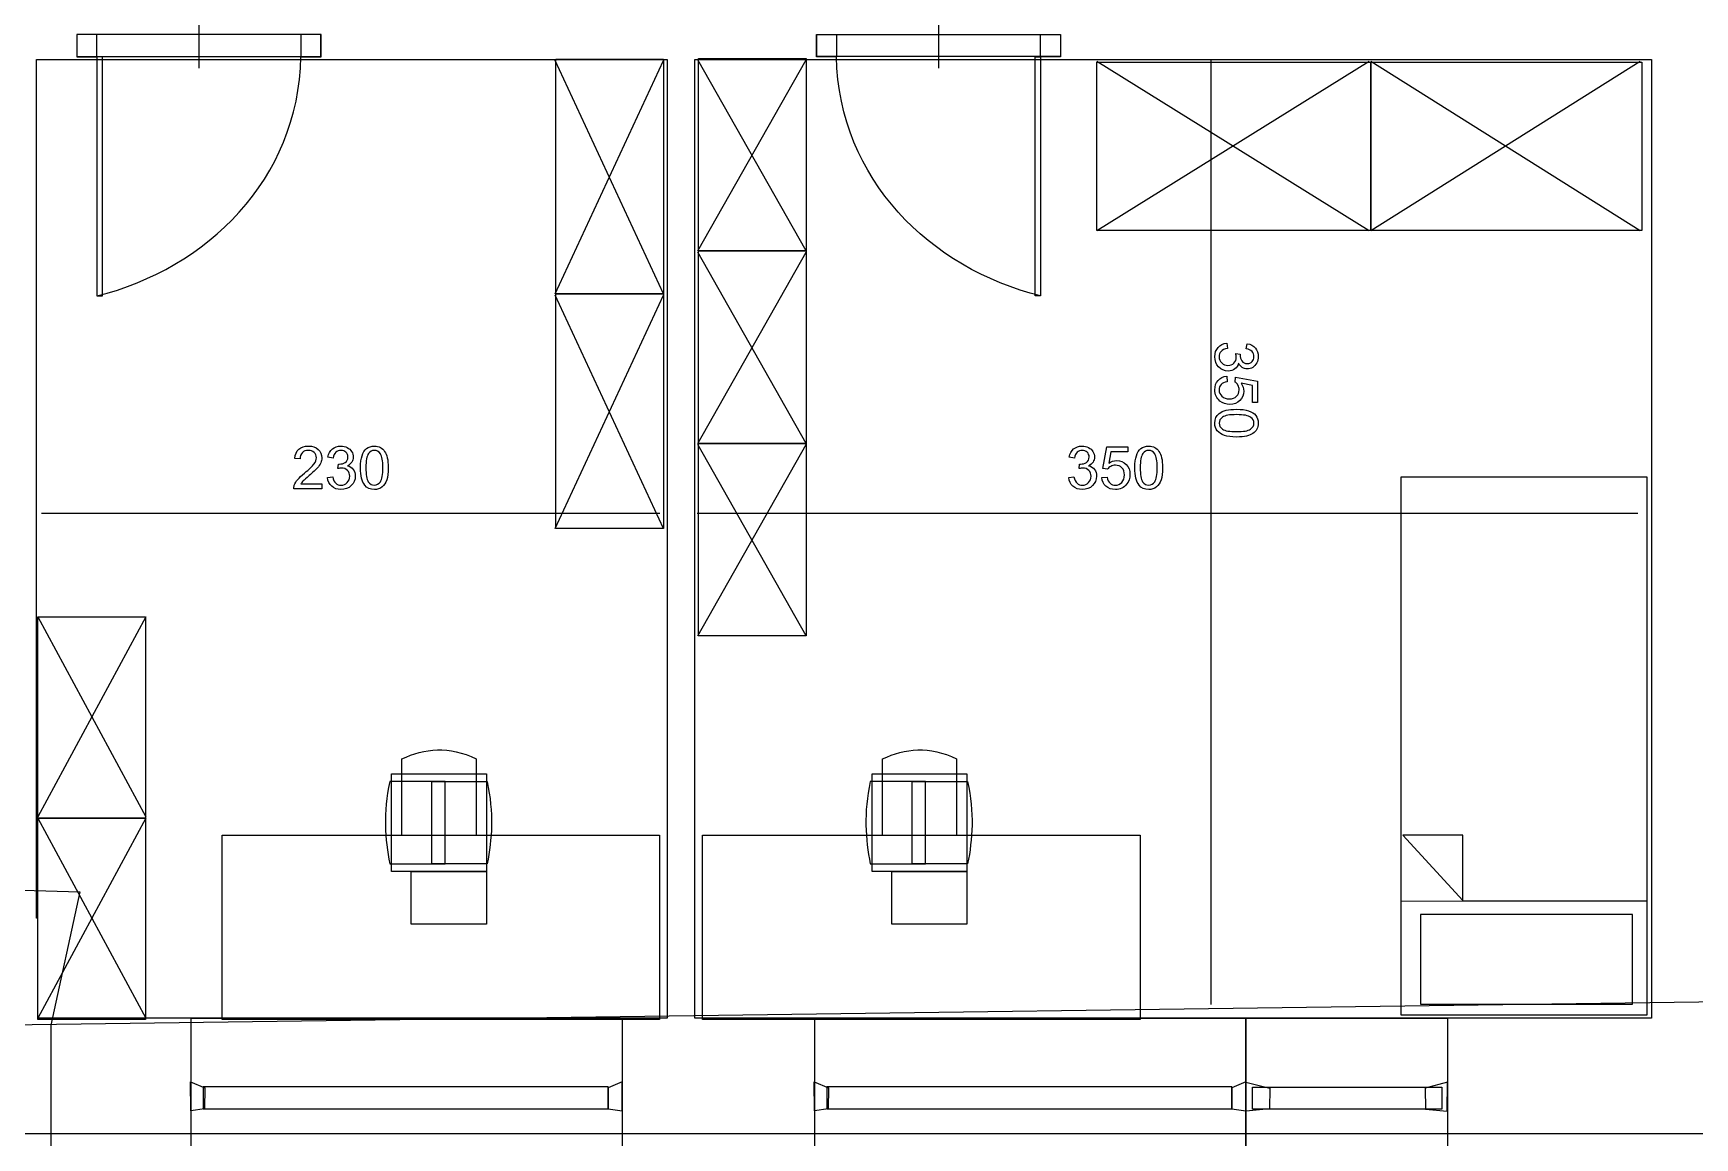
# Model space of a CAD drawing. Extents: x 2.6 to 26.4, y 3.1 to 19.6.
# Drawn here: x 13.84 to 19.92, y 5.92 to 9.96 of the extents above; entities that cross this region are included whole.
import ezdxf

# ---------------------------------------------------------------- set-up
doc = ezdxf.new("R2010")
doc.units = 0
for name, color, linetype in [('garden', 7, 'CONTINUOUS'), ('meble', 7, 'CONTINUOUS'), ('okna-drzwi_kopia', 7, 'CONTINUOUS'), ('rozmiarowka_kopia', 7, 'CONTINUOUS'), ('sciany', 7, 'CONTINUOUS')]:
    doc.layers.add(name, color=color, linetype=linetype)

msp = doc.modelspace()

# ---------------------------------------------------------------- linework, layer by layer
at = {"layer": 'garden', "color": 7}
for points in [[(4.470063, 15.233314), (23.784692, 15.233314), (23.784692, 6.46842), (13.747867, 6.331941), (13.610701, 6.908078), (9.37782, 6.908078), (9.307661, 6.201818), (4.470063, 6.122306)], [(9.028062, 6.331941), (9.37782, 6.908078), (9.819822, 6.947791), (13.096207, 6.846435), (14.012271, 6.819563), (13.906617, 6.331941), (13.906617, 4.435032), (9.028062, 4.435032)]]:
    msp.add_lwpolyline(points, close=True, dxfattribs=at)
at = {"layer": 'meble', "color": 7}
for points in [[(16.145917, 9.005192), (15.750746, 9.857398)], [(15.750746, 9.005192), (16.145917, 9.857398)], [(16.667908, 9.161877), (16.271872, 9.860658)], [(16.271872, 9.161877), (16.667908, 9.860658)], [(17.730261, 9.236903), (18.725617, 9.854682)], [(17.730261, 9.854682), (18.725617, 9.236903)], [(18.731848, 9.236884), (19.717084, 9.854702)], [(18.731848, 9.854702), (19.717084, 9.236884)], [(16.668145, 8.458287), (16.272109, 9.157068)], [(16.272109, 8.458287), (16.668145, 9.157068)], [(16.145917, 8.147662), (15.750746, 8.999869)], [(15.750746, 8.147662), (16.145917, 8.999869)], [(16.668145, 7.755141), (16.272109, 8.453922)], [(16.272109, 7.755141), (16.668145, 8.453922)], [(13.858844, 7.824606), (14.254303, 7.093179)], [(14.254303, 7.824606), (13.858844, 7.093179)], [(15.461002, 7.305065), (15.461002, 7.025105), (15.189976, 7.025105), (15.189976, 7.305065)], [(17.217706, 7.305065), (17.217706, 7.025105), (16.946681, 7.025105), (16.946681, 7.305065)], [(15.145505, 6.92196), (15.347853, 6.92196), (15.347853, 7.222055), (15.145505, 7.222055)], [(15.50153, 6.92196), (15.299182, 6.92196), (15.299182, 7.222055), (15.50153, 7.222055)], [(16.902209, 6.92196), (17.104557, 6.92196), (17.104557, 7.222055), (16.902209, 7.222055)], [(17.258234, 6.92196), (17.055887, 6.92196), (17.055887, 7.222055), (17.258234, 7.222055)], [(13.858844, 7.088611), (14.254303, 6.357184)], [(14.254303, 7.088611), (13.858844, 6.357184)]]:
    msp.add_lwpolyline(points, dxfattribs=at)
for points in [[(15.752882, 9.862721), (16.145917, 9.862721), (16.145917, 9.005192), (15.752882, 9.005192)], [(16.274012, 9.865022), (16.667908, 9.865022), (16.667908, 9.161877), (16.274012, 9.161877)], [(18.731834, 9.851343), (18.731834, 9.236903), (17.730261, 9.236903), (17.730261, 9.851343)], [(19.723238, 9.851363), (19.723238, 9.236884), (18.731848, 9.236884), (18.731848, 9.851363)], [(16.274249, 9.161432), (16.668145, 9.161432), (16.668145, 8.458287), (16.274249, 8.458287)], [(15.752882, 9.005192), (16.145917, 9.005192), (16.145917, 8.147662), (15.752882, 8.147662)], [(16.274249, 8.458286), (16.668145, 8.458286), (16.668145, 7.755141), (16.274249, 7.755141)], [(19.741819, 6.786639), (19.741819, 8.334684), (18.842233, 8.334684), (18.842233, 6.784738), (19.068395, 6.786639)], [(19.741819, 6.369533), (19.741819, 8.334684), (18.842234, 8.334684), (18.842234, 6.369533)], [(14.252166, 7.088611), (13.858844, 7.088611), (13.858844, 7.824606), (14.252166, 7.824606)], [(15.461002, 7.305065)], [(17.217706, 7.305065)], [(15.498593, 7.250818), (15.498593, 6.893197), (15.152385, 6.893197), (15.152385, 7.250818)], [(17.255297, 7.250818), (17.255297, 6.893197), (16.909089, 6.893197), (16.909089, 7.250818)], [(14.252166, 6.352616), (13.858844, 6.352616), (13.858844, 7.088611), (14.252166, 7.088611)], [(16.131883, 6.352616), (14.532275, 6.352616), (14.532275, 7.026136), (16.131883, 7.026136)], [(17.888588, 6.352616), (16.28898, 6.352616), (16.28898, 7.026136), (17.888588, 7.026136)], [(19.068185, 6.787194), (19.068185, 7.025919), (18.849018, 7.025919)], [(15.498593, 6.893196), (15.498593, 6.701373), (15.224088, 6.701373), (15.224088, 6.893196)], [(17.255298, 6.893196), (17.255298, 6.701373), (16.980792, 6.701373), (16.980792, 6.893196)], [(18.914184, 6.408522), (19.68891, 6.408522), (19.68891, 6.736351), (18.914184, 6.736351)]]:
    msp.add_lwpolyline(points, close=True, dxfattribs=at)
for points in [[(15.189976, 7.305065), (15.273278, 7.343784), (15.361733, 7.35416), (15.461002, 7.305065)], [(16.946681, 7.305065), (17.029983, 7.343784), (17.118438, 7.35416), (17.217706, 7.305065)], [(15.145505, 7.222055), (15.121047, 7.108216), (15.127634, 7.011902), (15.145505, 6.92196)], [(15.50153, 7.222055), (15.525987, 7.108216), (15.5194, 7.011902), (15.50153, 6.92196)], [(16.902209, 7.222055), (16.877752, 7.108216), (16.884339, 7.011902), (16.902209, 6.92196)], [(17.258234, 7.222055), (17.282692, 7.108216), (17.276105, 7.011902), (17.258234, 6.92196)]]:
    msp.add_open_spline(points, degree=3, dxfattribs=at)
at = {"layer": 'okna-drzwi_kopia', "color": 7}
for points in [[(14.448058, 10.21134), (14.448058, 9.830117)], [(17.151489, 10.21134), (17.151489, 9.830117)]]:
    msp.add_lwpolyline(points, dxfattribs=at)
for points in [[(14.001916, 9.872205), (14.893047, 9.872205), (14.893047, 9.952227), (14.001916, 9.952227)], [(14.001916, 9.870948), (14.075177, 9.870948), (14.075177, 9.952227), (14.001916, 9.952227)], [(14.820939, 9.870948), (14.8942, 9.870948), (14.8942, 9.952227), (14.820939, 9.952227)], [(16.778608, 9.870948), (16.705347, 9.870948), (16.705347, 9.952227), (16.778608, 9.952227)], [(17.597631, 9.872205), (16.7065, 9.872205), (16.7065, 9.952227), (17.597631, 9.952227)], [(17.597631, 9.870948), (17.52437, 9.870948), (17.52437, 9.952227), (17.597631, 9.952227)], [(14.075177, 9.870948), (14.075177, 8.997578), (14.095109, 8.997578), (14.095109, 9.870948)], [(17.52437, 9.870948), (17.52437, 8.997578), (17.504438, 8.997578), (17.504438, 9.870948)], [(14.419183, 6.35716), (15.994839, 6.35716), (15.994839, 5.861152), (14.419183, 5.861152)], [(16.699213, 6.35716), (18.274869, 6.35716), (18.274869, 5.861152), (16.699213, 5.861152)], [(19.012163, 5.861285), (18.275155, 5.861285), (18.275155, 6.357036), (19.012163, 6.357036)], [(14.418687, 6.018603), (14.417606, 6.124512), (14.4694, 6.102559), (14.468786, 6.02641)], [(14.463718, 6.025709), (15.943877, 6.025709), (15.943877, 6.106245), (14.463718, 6.106245)], [(15.994589, 6.018948), (15.995671, 6.124857), (15.943877, 6.102904), (15.94449, 6.026755)], [(16.698717, 6.018603), (16.697636, 6.124512), (16.74943, 6.102559), (16.748816, 6.02641)], [(16.743748, 6.025709), (18.223907, 6.025709), (18.223907, 6.106245), (16.743748, 6.106245)], [(18.274619, 6.018948), (18.275701, 6.124857), (18.223907, 6.102904), (18.22452, 6.026755)], [(18.276621, 6.017761), (18.274762, 6.123615), (18.362921, 6.101674), (18.361878, 6.025565)], [(18.991333, 6.024519), (18.298993, 6.024519), (18.298993, 6.105013), (18.991333, 6.105013)], [(19.011183, 6.017416), (19.012907, 6.123271), (18.931147, 6.101329), (18.932115, 6.025219)]]:
    msp.add_lwpolyline(points, close=True, dxfattribs=at)
for points in [[(14.075177, 8.997578), (14.47731, 9.096757), (14.811877, 9.422941), (14.820939, 9.870948)], [(17.52437, 8.997578), (17.122237, 9.096757), (16.787669, 9.422941), (16.778608, 9.870948)]]:
    msp.add_open_spline(points, degree=3, dxfattribs=at)
at = {"layer": 'rozmiarowka_kopia', "color": 1}
for points in [[(18.148077, 6.407589), (18.148077, 9.861912)], [(16.133345, 8.201696), (13.87241, 8.201696)], [(19.707761, 8.201698), (16.268854, 8.201698)]]:
    msp.add_lwpolyline(points, dxfattribs=at)
at = {"layer": 'rozmiarowka_kopia', "color": 7}
for points in [[(18.205537, 8.824551), (18.208077, 8.805467)], [(18.276897, 8.803564), (18.280287, 8.822647)], [(18.238087, 8.786915), (18.254838, 8.784795)], [(18.205218, 8.703793), (18.206918, 8.683755)], [(18.235659, 8.682481), (18.237989, 8.700399), (18.317822, 8.685344), (18.317822, 8.608055), (18.299587, 8.608055), (18.299587, 8.670077), (18.257815, 8.678447)], [(17.769844, 8.36353), (17.751927, 8.36586), (17.766982, 8.445693), (17.844271, 8.445693), (17.844271, 8.427458), (17.782249, 8.427458), (17.773869, 8.385685)], [(14.817582, 8.40148), (14.797968, 8.40349)], [(14.93876, 8.404771), (14.919676, 8.408161)], [(14.955399, 8.365961), (14.957519, 8.382712)], [(17.648771, 8.404776), (17.629687, 8.408166)], [(17.66541, 8.365966), (17.66753, 8.382717)], [(14.917764, 8.33341), (14.936847, 8.33595)], [(17.627775, 8.333407), (17.646858, 8.335957)], [(17.748532, 8.333089), (17.76857, 8.334789)], [(14.89709, 8.310721), (14.89709, 8.29238), (14.794356, 8.29238)], [(14.820863, 8.310722), (14.89709, 8.310721)]]:
    msp.add_lwpolyline(points, dxfattribs=at)
for points in [[(18.205546, 8.824558)], [(18.205224, 8.703786)], [(18.241158, 8.582927)], [(18.241159, 8.563312)], [(14.917767, 8.33342)], [(15.038524, 8.369032)], [(15.058139, 8.369033)], [(17.627778, 8.333424)], [(17.74853, 8.333095)], [(17.8694, 8.369029)], [(17.889014, 8.36903)]]:
    msp.add_lwpolyline(points, close=True, dxfattribs=at)
for points in [[(18.161759, 8.775152), (18.161759, 8.788793), (18.165823, 8.800138), (18.173951, 8.809185)], [(18.173951, 8.809185), (18.18208, 8.818161), (18.192611, 8.823285), (18.205546, 8.824558)], [(18.280287, 8.822647), (18.29308, 8.820314), (18.302976, 8.815013), (18.309973, 8.806744)], [(18.17586, 8.737621), (18.166459, 8.747516), (18.161759, 8.760027), (18.161759, 8.775152)], [(18.184646, 8.794335), (18.179913, 8.789035), (18.177546, 8.782603), (18.177546, 8.775039)], [(18.177546, 8.775039), (18.177546, 8.766062), (18.180656, 8.7585), (18.186876, 8.752351)], [(18.208077, 8.805467), (18.197263, 8.803274), (18.189453, 8.799563), (18.184646, 8.794335)], [(18.186876, 8.752351), (18.193096, 8.746131), (18.2008, 8.743021), (18.209988, 8.743021)], [(18.209988, 8.743021), (18.218753, 8.743021), (18.225962, 8.745884), (18.231617, 8.751611)], [(18.231617, 8.751611), (18.237344, 8.757338), (18.240207, 8.764618), (18.240207, 8.773451)], [(18.248696, 8.751825), (18.246576, 8.742636), (18.242158, 8.735497), (18.235443, 8.730408)], [(18.240207, 8.773451), (18.240207, 8.777058), (18.2395, 8.781546), (18.238087, 8.786915)], [(18.261842, 8.735815), (18.256329, 8.739422), (18.251947, 8.744758), (18.248696, 8.751825)], [(18.254838, 8.784795), (18.254705, 8.783522), (18.254638, 8.782498), (18.254638, 8.781725)], [(18.254638, 8.781725), (18.254638, 8.773597), (18.256758, 8.766282), (18.260998, 8.759779)], [(18.260998, 8.759779), (18.265238, 8.753279), (18.271776, 8.750029), (18.280612, 8.750029)], [(18.297889, 8.794024), (18.293222, 8.798971), (18.286225, 8.802151), (18.276897, 8.803564)], [(18.280612, 8.750029), (18.287609, 8.750029), (18.293405, 8.752396), (18.297999, 8.757129)], [(18.304889, 8.77547), (18.304889, 8.782891), (18.302556, 8.789076), (18.297889, 8.794024)], [(18.297999, 8.757129), (18.302592, 8.761862), (18.304889, 8.767976), (18.304889, 8.77547)], [(18.315065, 8.752462), (18.311458, 8.745323), (18.306511, 8.739881), (18.300222, 8.736135)], [(18.309973, 8.806744), (18.317041, 8.798475), (18.320575, 8.788191), (18.320575, 8.775892)], [(18.320575, 8.775892), (18.320575, 8.767411), (18.318738, 8.759601), (18.315065, 8.752462)], [(18.161862, 8.653851), (18.161862, 8.667987), (18.16582, 8.679543), (18.173736, 8.688519)], [(18.173736, 8.688519), (18.181653, 8.697425), (18.192149, 8.702514), (18.205224, 8.703786)], [(18.210422, 8.722778), (18.196852, 8.722778), (18.185331, 8.727726), (18.17586, 8.737621)], [(18.235443, 8.730408), (18.228796, 8.725321), (18.220456, 8.722778), (18.210422, 8.722778)], [(18.280184, 8.730405), (18.273469, 8.730405), (18.267355, 8.732208), (18.261842, 8.735815)], [(18.300222, 8.736135), (18.293929, 8.732315), (18.287249, 8.730405), (18.280184, 8.730405)], [(18.180734, 8.613033), (18.168153, 8.622999), (18.161862, 8.636605), (18.161862, 8.653851)], [(18.184865, 8.673471), (18.179992, 8.668031), (18.177555, 8.661493), (18.177555, 8.653858)], [(18.177555, 8.653858), (18.177555, 8.644669), (18.181018, 8.636894), (18.187945, 8.630533)], [(18.206918, 8.683755), (18.197164, 8.682268), (18.189813, 8.67884), (18.184865, 8.673471)], [(18.187945, 8.630533), (18.194872, 8.624173), (18.20406, 8.620993), (18.21551, 8.620993)], [(18.21551, 8.620993), (18.226395, 8.620993), (18.234983, 8.624066), (18.241273, 8.630213)], [(18.246473, 8.670819), (18.24372, 8.675766), (18.240115, 8.679653), (18.235659, 8.682481)], [(18.241273, 8.630213), (18.247566, 8.636293), (18.250713, 8.64428), (18.250713, 8.654174)], [(18.250713, 8.654174), (18.250713, 8.660321), (18.2493, 8.665869), (18.246473, 8.670819)], [(18.267565, 8.64908), (18.267565, 8.635509), (18.262865, 8.624059), (18.253464, 8.614729)], [(18.257815, 8.678447), (18.264315, 8.669118), (18.267565, 8.659329), (18.267565, 8.64908)], [(18.161855, 8.532249), (18.161855, 8.547233), (18.167227, 8.559001), (18.17797, 8.567554)], [(18.17797, 8.567554), (18.190905, 8.577803), (18.211967, 8.582927), (18.241158, 8.582927)], [(18.217205, 8.600734), (18.20314, 8.600734), (18.190983, 8.604834), (18.180734, 8.613033)], [(18.253464, 8.614729), (18.244063, 8.605399), (18.231977, 8.600734), (18.217205, 8.600734)], [(18.241159, 8.58293), (18.259536, 8.58293), (18.274309, 8.581057), (18.285476, 8.57731)], [(18.285476, 8.57731), (18.296714, 8.57349), (18.305372, 8.567871), (18.311451, 8.560452)], [(18.170975, 8.504047), (18.164895, 8.511469), (18.161855, 8.52087), (18.161855, 8.532249)], [(18.190164, 8.554406), (18.181753, 8.548399), (18.177547, 8.541013), (18.177547, 8.532248)], [(18.177547, 8.532248), (18.177547, 8.523483), (18.181788, 8.516133), (18.19027, 8.510196)], [(18.241159, 8.563316), (18.215644, 8.563316), (18.198645, 8.560346), (18.190164, 8.554406)], [(18.19027, 8.510196), (18.198751, 8.504189), (18.215714, 8.501186), (18.241159, 8.501186)], [(18.29364, 8.553452), (18.284169, 8.560025), (18.266675, 8.563312), (18.241159, 8.563312)], [(18.241159, 8.501186), (18.266746, 8.501186), (18.283744, 8.504189), (18.292155, 8.510196)], [(18.292155, 8.510196), (18.300566, 8.516129), (18.304772, 8.523551), (18.304772, 8.53246)], [(18.304772, 8.53246), (18.304772, 8.541224), (18.301061, 8.548221), (18.29364, 8.553452)], [(18.315481, 8.510305), (18.312161, 8.504012), (18.307319, 8.498817), (18.300956, 8.49472)], [(18.311451, 8.560452), (18.317531, 8.55296), (18.320571, 8.54356), (18.320571, 8.532251)], [(18.320571, 8.532251), (18.320571, 8.52391), (18.318874, 8.516595), (18.315481, 8.510305)], [(14.813129, 8.436887), (14.821894, 8.444591), (14.833662, 8.448443), (14.848434, 8.448443)], [(14.848434, 8.448443), (14.863347, 8.448443), (14.875151, 8.444308), (14.883845, 8.436039)], [(14.935579, 8.437847), (14.943848, 8.444915), (14.954132, 8.448449), (14.966431, 8.448449)], [(14.966431, 8.448449), (14.974913, 8.448449), (14.982723, 8.446612), (14.989862, 8.442939)], [(15.060998, 8.439324), (15.068491, 8.445404), (15.077891, 8.448444), (15.0892, 8.448444)], [(15.0892, 8.448444), (15.09754, 8.448444), (15.104855, 8.446747), (15.111146, 8.443354)], [(17.64559, 8.437852), (17.65386, 8.44492), (17.664144, 8.448454), (17.676442, 8.448454)], [(17.676442, 8.448454), (17.684924, 8.448454), (17.692734, 8.446617), (17.699873, 8.442944)], [(17.891873, 8.439322), (17.899365, 8.445402), (17.908766, 8.448442), (17.920075, 8.448442)], [(17.920075, 8.448442), (17.928415, 8.448442), (17.93573, 8.446745), (17.942021, 8.443352)], [(18.19695, 8.48719), (18.185783, 8.490937), (18.177124, 8.496556), (18.170975, 8.504047)], [(18.24116, 8.48157), (18.222925, 8.48157), (18.208188, 8.483443), (18.19695, 8.48719)], [(18.277844, 8.48507), (18.268797, 8.482737), (18.256569, 8.48157), (18.24116, 8.48157)], [(18.300956, 8.49472), (18.294663, 8.49062), (18.286959, 8.487403), (18.277844, 8.48507)], [(14.797968, 8.40349), (14.799315, 8.418121), (14.804368, 8.429254), (14.813129, 8.436887)], [(14.825962, 8.42438), (14.820449, 8.418867), (14.817655, 8.411233), (14.817582, 8.40148)], [(14.848014, 8.43265), (14.838825, 8.43265), (14.831475, 8.429893), (14.825962, 8.42438)], [(14.834117, 8.349843), (14.85101, 8.363696), (14.862425, 8.374652), (14.868362, 8.382709)], [(14.869112, 8.4248), (14.863739, 8.430033), (14.856706, 8.43265), (14.848014, 8.43265)], [(14.868362, 8.382709), (14.874302, 8.390838), (14.877272, 8.398507), (14.877272, 8.405716)], [(14.877272, 8.405716), (14.877272, 8.413279), (14.874552, 8.41964), (14.869112, 8.4248)], [(14.893066, 8.386951), (14.890519, 8.380944), (14.886278, 8.374618), (14.880343, 8.367973)], [(14.883845, 8.436039), (14.892539, 8.427769), (14.896886, 8.41752), (14.896886, 8.405293)], [(14.896886, 8.405293), (14.896886, 8.399073), (14.895613, 8.392959), (14.893066, 8.386951)], [(14.919676, 8.408161), (14.922009, 8.420954), (14.92731, 8.43085), (14.935579, 8.437847)], [(14.9483, 8.425763), (14.943353, 8.421096), (14.940173, 8.414099), (14.93876, 8.404771)], [(14.966853, 8.432763), (14.959432, 8.432763), (14.953247, 8.43043), (14.9483, 8.425763)], [(14.957519, 8.382712), (14.958792, 8.382579), (14.959819, 8.382512), (14.960599, 8.382512)], [(14.960599, 8.382512), (14.968727, 8.382512), (14.976042, 8.384632), (14.982545, 8.388872)], [(14.985195, 8.425873), (14.980462, 8.430466), (14.974348, 8.432763), (14.966853, 8.432763)], [(14.982545, 8.388872), (14.989045, 8.393112), (14.992295, 8.39965), (14.992295, 8.408485)], [(14.992295, 8.408485), (14.992295, 8.415482), (14.989928, 8.421278), (14.985195, 8.425873)], [(14.989862, 8.442939), (14.997001, 8.439332), (15.002443, 8.434385), (15.006189, 8.428096)], [(15.006509, 8.389717), (15.002902, 8.384204), (14.997566, 8.379821), (14.9905, 8.37657)], [(15.006189, 8.428096), (15.010009, 8.421803), (15.011919, 8.415123), (15.011919, 8.408058)], [(15.011919, 8.408058), (15.011919, 8.401343), (15.010116, 8.39523), (15.006509, 8.389717)], [(15.038521, 8.369033), (15.038521, 8.38741), (15.040394, 8.402182), (15.044141, 8.413349)], [(15.044141, 8.413349), (15.047961, 8.424588), (15.05358, 8.433246), (15.060998, 8.439324)], [(15.067999, 8.421513), (15.061426, 8.412042), (15.058139, 8.394548), (15.058139, 8.369033)], [(15.088991, 8.432645), (15.080226, 8.432645), (15.073229, 8.428934), (15.067999, 8.421513)], [(15.111255, 8.420029), (15.105315, 8.42844), (15.097894, 8.432645), (15.088991, 8.432645)], [(15.111146, 8.443354), (15.117439, 8.440034), (15.122634, 8.435192), (15.126731, 8.428829)], [(15.120265, 8.369033), (15.120265, 8.394619), (15.117262, 8.411618), (15.111255, 8.420029)], [(15.126731, 8.428829), (15.130831, 8.422536), (15.134048, 8.414832), (15.136381, 8.405717)], [(15.136381, 8.405717), (15.138714, 8.39667), (15.139881, 8.384442), (15.139881, 8.369034)], [(17.629687, 8.408166), (17.63202, 8.420959), (17.637321, 8.430854), (17.64559, 8.437852)], [(17.658311, 8.425768), (17.653364, 8.421101), (17.650184, 8.414104), (17.648771, 8.404776)], [(17.676864, 8.432768), (17.669443, 8.432768), (17.663258, 8.430434), (17.658311, 8.425768)], [(17.66753, 8.382717), (17.668803, 8.382583), (17.66983, 8.382517), (17.67061, 8.382517)], [(17.67061, 8.382517), (17.678738, 8.382517), (17.686053, 8.384637), (17.692556, 8.388877)], [(17.695206, 8.425878), (17.690473, 8.430471), (17.684359, 8.432768), (17.676864, 8.432768)], [(17.692556, 8.388877), (17.699056, 8.393117), (17.702306, 8.399655), (17.702306, 8.408491)], [(17.702306, 8.408491), (17.702306, 8.415488), (17.699939, 8.421284), (17.695206, 8.425878)], [(17.699873, 8.442944), (17.707012, 8.439337), (17.712454, 8.434389), (17.7162, 8.428101)], [(17.71652, 8.389721), (17.712913, 8.384207), (17.707577, 8.379825), (17.700511, 8.376575)], [(17.7162, 8.428101), (17.72002, 8.421807), (17.72193, 8.415128), (17.72193, 8.408063)], [(17.72193, 8.408063), (17.72193, 8.401348), (17.720127, 8.395234), (17.71652, 8.389721)], [(17.773869, 8.385685), (17.783199, 8.392185), (17.792988, 8.395435), (17.803237, 8.395435)], [(17.803237, 8.395435), (17.816808, 8.395435), (17.828258, 8.390735), (17.837588, 8.381335)], [(17.869396, 8.36903), (17.869396, 8.387407), (17.871269, 8.402179), (17.875016, 8.413347)], [(17.875016, 8.413347), (17.878836, 8.424585), (17.884455, 8.433243), (17.891873, 8.439322)], [(17.898874, 8.42151), (17.892301, 8.412039), (17.889014, 8.394546), (17.889014, 8.36903)], [(17.919867, 8.432643), (17.911102, 8.432643), (17.904105, 8.428932), (17.898874, 8.42151)], [(17.942131, 8.420026), (17.936191, 8.428437), (17.92877, 8.432643), (17.919867, 8.432643)], [(17.942021, 8.443352), (17.948314, 8.440032), (17.953509, 8.43519), (17.957606, 8.428827)], [(17.951141, 8.36903), (17.951141, 8.394616), (17.948138, 8.411615), (17.942131, 8.420026)], [(17.957606, 8.428827), (17.961706, 8.422533), (17.964923, 8.414829), (17.967256, 8.405714)], [(17.967256, 8.405714), (17.969589, 8.396667), (17.970756, 8.384439), (17.970756, 8.369031)], [(14.796586, 8.305632), (14.799199, 8.312629), (14.803369, 8.319521), (14.809096, 8.326306)], [(14.809096, 8.326306), (14.814889, 8.333091), (14.82323, 8.340937), (14.834117, 8.349843)], [(14.850976, 8.34062), (14.839525, 8.331007), (14.832174, 8.324469), (14.828923, 8.321006)], [(14.880343, 8.367973), (14.874476, 8.361333), (14.864687, 8.352215), (14.850976, 8.34062)], [(14.93314, 8.301826), (14.924163, 8.309954), (14.919039, 8.320485), (14.917767, 8.33342)], [(14.936847, 8.33595), (14.93904, 8.325136), (14.942751, 8.317326), (14.947979, 8.31252)], [(14.968864, 8.368081), (14.965257, 8.368081), (14.960769, 8.367374), (14.955399, 8.365961)], [(14.990704, 8.359491), (14.984977, 8.365218), (14.977697, 8.368081), (14.968864, 8.368081)], [(14.989964, 8.31475), (14.996184, 8.32097), (14.999294, 8.328674), (14.999294, 8.337863)], [(14.9905, 8.37657), (14.999688, 8.37445), (15.006827, 8.370033), (15.011916, 8.363318)], [(14.999294, 8.337863), (14.999294, 8.346627), (14.996431, 8.353836), (14.990704, 8.359491)], [(15.019546, 8.338297), (15.019546, 8.324726), (15.014598, 8.313205), (15.004703, 8.303734)], [(15.011916, 8.363318), (15.017003, 8.356671), (15.019546, 8.348331), (15.019546, 8.338297)], [(15.053897, 8.305843), (15.043648, 8.318778), (15.038524, 8.339841), (15.038524, 8.369032)], [(15.058135, 8.369033), (15.058135, 8.343517), (15.061105, 8.326518), (15.067045, 8.318037)], [(15.111255, 8.318143), (15.117262, 8.326624), (15.120265, 8.343588), (15.120265, 8.369033)], [(15.134261, 8.324823), (15.130514, 8.313656), (15.124895, 8.304997), (15.117403, 8.298848)], [(15.139881, 8.369034), (15.139881, 8.350798), (15.138008, 8.336061), (15.134261, 8.324823)], [(17.643151, 8.30183), (17.634174, 8.309958), (17.62905, 8.32049), (17.627778, 8.333424)], [(17.646858, 8.335957), (17.649051, 8.325143), (17.652762, 8.317332), (17.657991, 8.312526)], [(17.678875, 8.368086), (17.675268, 8.368086), (17.67078, 8.367379), (17.66541, 8.365966)], [(17.700715, 8.359496), (17.694988, 8.365222), (17.687708, 8.368086), (17.678875, 8.368086)], [(17.699975, 8.314756), (17.706195, 8.320976), (17.709305, 8.32868), (17.709305, 8.337868)], [(17.700511, 8.376575), (17.7097, 8.374455), (17.716838, 8.370037), (17.721927, 8.363322)], [(17.709305, 8.337868), (17.709305, 8.346632), (17.706442, 8.353842), (17.700715, 8.359496)], [(17.729557, 8.338301), (17.729557, 8.32473), (17.72461, 8.313209), (17.714715, 8.303739)], [(17.721927, 8.363322), (17.727014, 8.356675), (17.729557, 8.348335), (17.729557, 8.338301)], [(17.763797, 8.301607), (17.754892, 8.309523), (17.749803, 8.320019), (17.74853, 8.333095)], [(17.76857, 8.334789), (17.770057, 8.325035), (17.773485, 8.317684), (17.778854, 8.312736)], [(17.781507, 8.374344), (17.77656, 8.37159), (17.772673, 8.367986), (17.769844, 8.36353)], [(17.798152, 8.378584), (17.792005, 8.378584), (17.786457, 8.37717), (17.781507, 8.374344)], [(17.822112, 8.369144), (17.816032, 8.375437), (17.808045, 8.378584), (17.798152, 8.378584)], [(17.821792, 8.315816), (17.828152, 8.322742), (17.831332, 8.331931), (17.831332, 8.343381)], [(17.831332, 8.343381), (17.831332, 8.354265), (17.828259, 8.362853), (17.822112, 8.369144)], [(17.837588, 8.381335), (17.846917, 8.371934), (17.851582, 8.359848), (17.851582, 8.345076)], [(17.851582, 8.345076), (17.851582, 8.33101), (17.847483, 8.318852), (17.839284, 8.308604)], [(17.884773, 8.305841), (17.874524, 8.318775), (17.8694, 8.339838), (17.8694, 8.369029)], [(17.88901, 8.36903), (17.88901, 8.343514), (17.89198, 8.326516), (17.89792, 8.318034)], [(17.942131, 8.31814), (17.948138, 8.326622), (17.951141, 8.343585), (17.951141, 8.36903)], [(17.965136, 8.324821), (17.961389, 8.313653), (17.95577, 8.304994), (17.948279, 8.298846)], [(17.970756, 8.369031), (17.970756, 8.350795), (17.968883, 8.336059), (17.965136, 8.324821)], [(14.794356, 8.29238), (14.794223, 8.296973), (14.794966, 8.301391), (14.796586, 8.305632)], [(14.828923, 8.321006), (14.82567, 8.317613), (14.822983, 8.314185), (14.820863, 8.310722)], [(14.967172, 8.289633), (14.953531, 8.289633), (14.942187, 8.293697), (14.93314, 8.301826)], [(14.947979, 8.31252), (14.953279, 8.307787), (14.959711, 8.30542), (14.967275, 8.30542)], [(15.004703, 8.303734), (14.994808, 8.294333), (14.982298, 8.289633), (14.967172, 8.289633)], [(14.967275, 8.30542), (14.976252, 8.30542), (14.983815, 8.30853), (14.989964, 8.31475)], [(15.089202, 8.289728), (15.074218, 8.289728), (15.06245, 8.2951), (15.053897, 8.305843)], [(15.067045, 8.318037), (15.073052, 8.309626), (15.080438, 8.30542), (15.089203, 8.30542)], [(15.117403, 8.298848), (15.109982, 8.292768), (15.100581, 8.289728), (15.089202, 8.289728)], [(15.089203, 8.30542), (15.097967, 8.30542), (15.105318, 8.309661), (15.111255, 8.318143)], [(17.677183, 8.289638), (17.663542, 8.289638), (17.652198, 8.293702), (17.643151, 8.30183)], [(17.657991, 8.312526), (17.663291, 8.307792), (17.669723, 8.305426), (17.677286, 8.305426)], [(17.714715, 8.303739), (17.70482, 8.294338), (17.692309, 8.289638), (17.677183, 8.289638)], [(17.677286, 8.305426), (17.686263, 8.305426), (17.693826, 8.308536), (17.699975, 8.314756)], [(17.798466, 8.289733), (17.78433, 8.289733), (17.772774, 8.293691), (17.763797, 8.301607)], [(17.778854, 8.312736), (17.784294, 8.307862), (17.790832, 8.305426), (17.798468, 8.305426)], [(17.839284, 8.308604), (17.829318, 8.296023), (17.815712, 8.289733), (17.798466, 8.289733)], [(17.798468, 8.305426), (17.807657, 8.305426), (17.815431, 8.308889), (17.821792, 8.315816)], [(17.920078, 8.289726), (17.905093, 8.289726), (17.893325, 8.295097), (17.884773, 8.305841)], [(17.89792, 8.318034), (17.903927, 8.309623), (17.911313, 8.305418), (17.920079, 8.305418)], [(17.948279, 8.298846), (17.940858, 8.292766), (17.931457, 8.289726), (17.920078, 8.289726)], [(17.920079, 8.305418), (17.928843, 8.305418), (17.936194, 8.309658), (17.942131, 8.31814)]]:
    msp.add_open_spline(points, degree=3, dxfattribs=at)
at = {"layer": 'sciany', "color": 7}
msp.add_lwpolyline([(13.437371, 5.935688), (13.858844, 5.935688), (20.220678, 5.935688), (20.220678, 6.261146), (23.546935, 6.261146), (23.968408, 6.261146), (23.968408, 15.314498)], dxfattribs=at)
for points in [[(13.853521, 9.86103), (16.159995, 9.86103), (16.159995, 6.357161), (13.858844, 6.357161), (13.858844, 6.723237), (13.853524, 6.723237)], [(16.26123, 9.86103), (19.75776, 9.86103), (19.75776, 6.357161), (16.26123, 6.357161)]]:
    msp.add_lwpolyline(points, close=True, dxfattribs=at)

doc.saveas('drawing.dxf')
